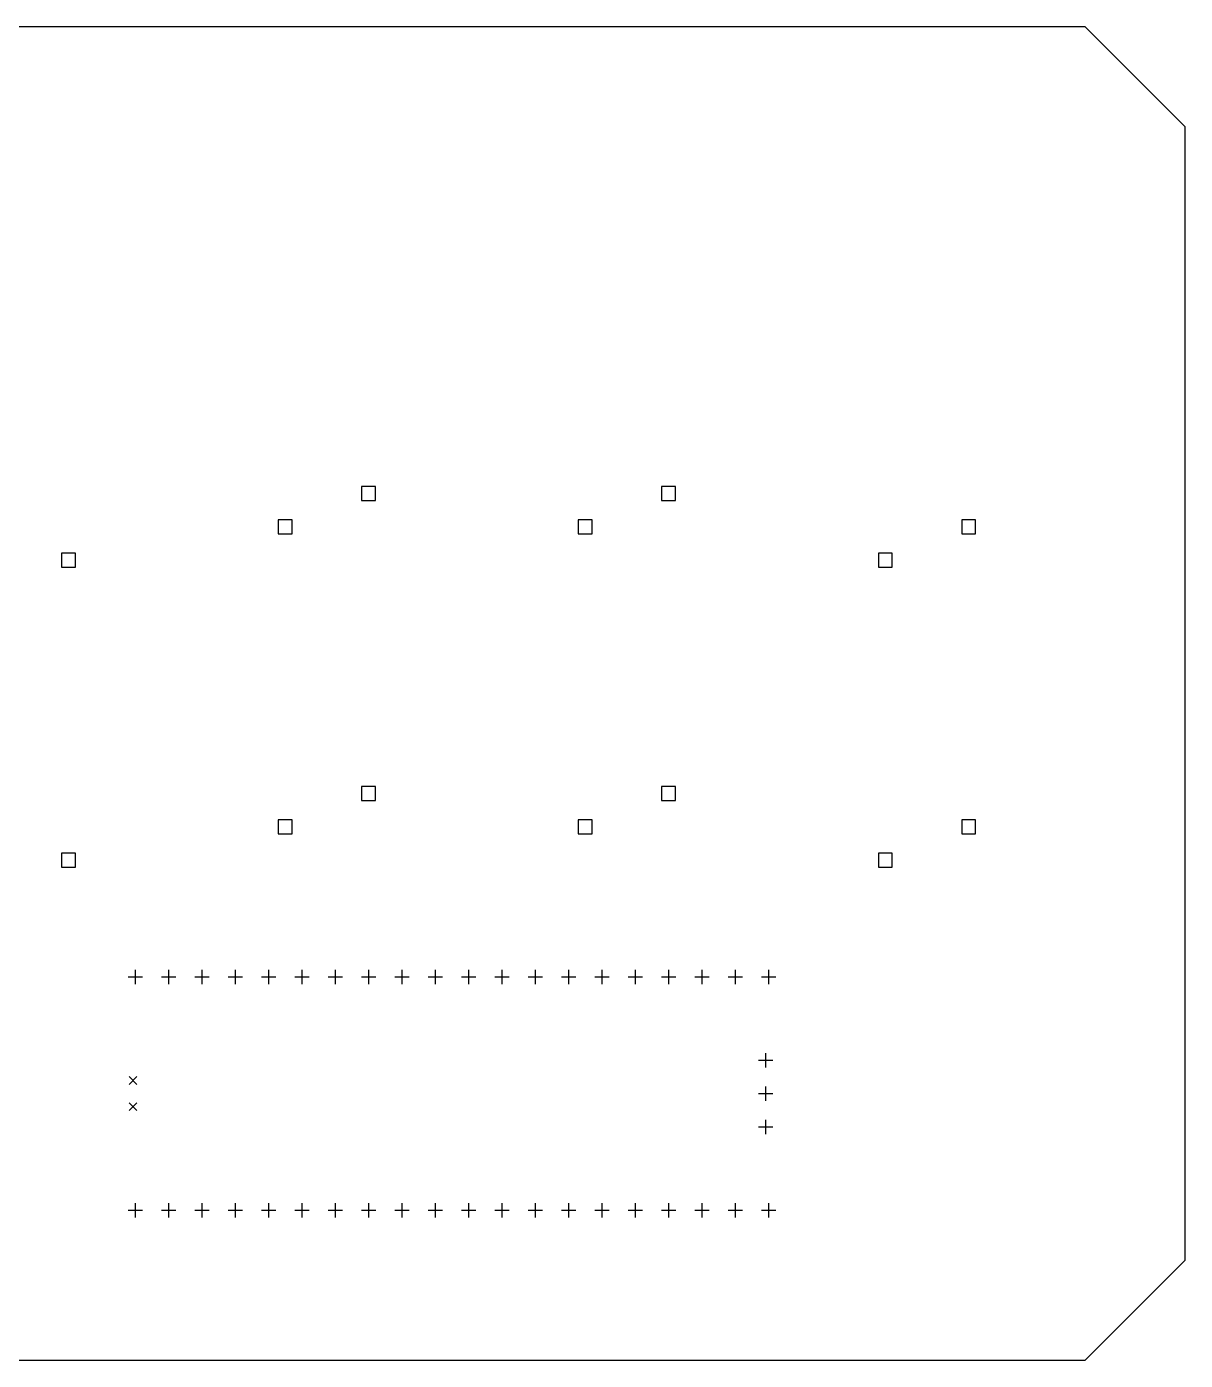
# Model space of a CAD drawing. Extents: x 77 to 254, y -153 to -33.
# Drawn here: x 165.7 to 254, y -137.2 to -35.6 of the extents above; entities that cross this region are included whole.
import ezdxf

# ---------------------------------------------------------------- set-up
doc = ezdxf.new("R2010")
doc.units = 0
doc.layers.add('BLACK', color=7, linetype='CONTINUOUS')

msp = doc.modelspace()

# ---------------------------------------------------------------- linework, layer by layer
at = {"layer": 'BLACK', "linetype": 'CONTINUOUS'}
for p, q in [((246.38, -35.56), (160.02, -35.56)), ((254, -43.18), (246.38, -35.56)), ((254, -129.54), (254, -43.18)), ((192.3, -70.5902), (191.24, -70.5902)), ((191.24, -70.5902), (191.24, -71.6498)), ((192.3, -71.6498), (192.3, -70.5902)), ((215.16, -70.5902), (214.1, -70.5902)), ((214.1, -70.5902), (214.1, -71.6498)), ((215.16, -71.6498), (215.16, -70.5902)), ((191.24, -71.6498), (192.3, -71.6498)), ((214.1, -71.6498), (215.16, -71.6498)), ((185.95, -73.1302), (184.89, -73.1302)), ((184.89, -73.1302), (184.89, -74.1898)), ((185.95, -74.1898), (185.95, -73.1302)), ((208.81, -73.1302), (207.75, -73.1302)), ((207.75, -73.1302), (207.75, -74.1898)), ((208.81, -74.1898), (208.81, -73.1302)), ((238.02, -73.1302), (236.96, -73.1302)), ((236.96, -73.1302), (236.96, -74.1898)), ((238.02, -74.1898), (238.02, -73.1302)), ((184.89, -74.1898), (185.95, -74.1898)), ((207.75, -74.1898), (208.81, -74.1898)), ((236.96, -74.1898), (238.02, -74.1898)), ((169.44, -75.6702), (168.38, -75.6702)), ((168.38, -75.6702), (168.38, -76.7298)), ((169.44, -76.7298), (169.44, -75.6702)), ((231.67, -75.6702), (230.61, -75.6702)), ((230.61, -75.6702), (230.61, -76.7298)), ((231.67, -76.7298), (231.67, -75.6702)), ((168.38, -76.7298), (169.44, -76.7298)), ((230.61, -76.7298), (231.67, -76.7298)), ((192.3, -93.4502), (191.24, -93.4502)), ((191.24, -93.4502), (191.24, -94.5098)), ((192.3, -94.5098), (192.3, -93.4502)), ((215.16, -93.4502), (214.1, -93.4502)), ((214.1, -93.4502), (214.1, -94.5098)), ((215.16, -94.5098), (215.16, -93.4502)), ((191.24, -94.5098), (192.3, -94.5098)), ((214.1, -94.5098), (215.16, -94.5098)), ((185.95, -95.9902), (184.89, -95.9902)), ((184.89, -95.9902), (184.89, -97.0498)), ((185.95, -97.0498), (185.95, -95.9902)), ((208.81, -95.9902), (207.75, -95.9902)), ((207.75, -95.9902), (207.75, -97.0498)), ((208.81, -97.0498), (208.81, -95.9902)), ((238.02, -95.9902), (236.96, -95.9902)), ((236.96, -95.9902), (236.96, -97.0498)), ((238.02, -97.0498), (238.02, -95.9902)), ((184.89, -97.0498), (185.95, -97.0498)), ((207.75, -97.0498), (208.81, -97.0498)), ((236.96, -97.0498), (238.02, -97.0498)), ((169.44, -98.5302), (168.38, -98.5302)), ((168.38, -98.5302), (168.38, -99.5898)), ((169.44, -99.5898), (169.44, -98.5302)), ((231.67, -98.5302), (230.61, -98.5302)), ((230.61, -98.5302), (230.61, -99.5898)), ((231.67, -99.5898), (231.67, -98.5302)), ((168.38, -99.5898), (169.44, -99.5898)), ((230.61, -99.5898), (231.67, -99.5898)), ((173.99, -107.4), (173.99, -108.5)), ((176.53, -107.4), (176.53, -108.5)), ((179.07, -107.4), (179.07, -108.5)), ((181.61, -107.4), (181.61, -108.5)), ((184.15, -107.4), (184.15, -108.5)), ((186.69, -107.4), (186.69, -108.5)), ((189.23, -107.4), (189.23, -108.5)), ((191.77, -107.4), (191.77, -108.5)), ((194.31, -107.4), (194.31, -108.5)), ((196.85, -107.4), (196.85, -108.5)), ((199.39, -107.4), (199.39, -108.5)), ((201.93, -107.4), (201.93, -108.5)), ((204.47, -107.4), (204.47, -108.5)), ((207.01, -107.4), (207.01, -108.5)), ((209.55, -107.4), (209.55, -108.5)), ((212.09, -107.4), (212.09, -108.5)), ((214.63, -107.4), (214.63, -108.5)), ((217.17, -107.4), (217.17, -108.5)), ((219.71, -107.4), (219.71, -108.5)), ((222.25, -107.4), (222.25, -108.5)), ((173.44, -107.95), (174.54, -107.95)), ((175.98, -107.95), (177.08, -107.95)), ((178.52, -107.95), (179.62, -107.95)), ((181.06, -107.95), (182.16, -107.95)), ((183.6, -107.95), (184.7, -107.95)), ((186.14, -107.95), (187.24, -107.95)), ((188.68, -107.95), (189.78, -107.95)), ((191.22, -107.95), (192.32, -107.95)), ((193.76, -107.95), (194.86, -107.95)), ((196.3, -107.95), (197.4, -107.95)), ((198.84, -107.95), (199.94, -107.95)), ((201.38, -107.95), (202.48, -107.95)), ((203.92, -107.95), (205.02, -107.95)), ((206.46, -107.95), (207.56, -107.95)), ((209, -107.95), (210.1, -107.95)), ((211.54, -107.95), (212.64, -107.95)), ((214.08, -107.95), (215.18, -107.95)), ((216.62, -107.95), (217.72, -107.95)), ((219.16, -107.95), (220.26, -107.95)), ((221.7, -107.95), (222.8, -107.95)), ((222.02, -113.75), (222.02, -114.85)), ((221.47, -114.3), (222.57, -114.3)), ((173.52, -115.54), (174.12, -116.14)), ((174.12, -115.54), (173.52, -116.14)), ((221.47, -116.84), (222.57, -116.84)), ((222.02, -116.29), (222.02, -117.39)), ((173.52, -117.54), (174.12, -118.14)), ((174.12, -117.54), (173.52, -118.14)), ((222.02, -118.83), (222.02, -119.93)), ((221.47, -119.38), (222.57, -119.38)), ((173.44, -125.73), (174.54, -125.73)), ((173.99, -125.18), (173.99, -126.28)), ((175.98, -125.73), (177.08, -125.73)), ((176.53, -125.18), (176.53, -126.28)), ((178.52, -125.73), (179.62, -125.73)), ((179.07, -125.18), (179.07, -126.28)), ((181.06, -125.73), (182.16, -125.73)), ((181.61, -125.18), (181.61, -126.28)), ((183.6, -125.73), (184.7, -125.73)), ((184.15, -125.18), (184.15, -126.28)), ((186.14, -125.73), (187.24, -125.73)), ((186.69, -125.18), (186.69, -126.28)), ((188.68, -125.73), (189.78, -125.73)), ((189.23, -125.18), (189.23, -126.28)), ((191.22, -125.73), (192.32, -125.73)), ((191.77, -125.18), (191.77, -126.28)), ((193.76, -125.73), (194.86, -125.73)), ((194.31, -125.18), (194.31, -126.28)), ((196.3, -125.73), (197.4, -125.73)), ((196.85, -125.18), (196.85, -126.28)), ((198.84, -125.73), (199.94, -125.73)), ((199.39, -125.18), (199.39, -126.28)), ((201.38, -125.73), (202.48, -125.73)), ((201.93, -125.18), (201.93, -126.28)), ((203.92, -125.73), (205.02, -125.73)), ((204.47, -125.18), (204.47, -126.28)), ((206.46, -125.73), (207.56, -125.73)), ((207.01, -125.18), (207.01, -126.28)), ((209, -125.73), (210.1, -125.73)), ((209.55, -125.18), (209.55, -126.28)), ((211.54, -125.73), (212.64, -125.73)), ((212.09, -125.18), (212.09, -126.28)), ((214.08, -125.73), (215.18, -125.73)), ((214.63, -125.18), (214.63, -126.28)), ((216.62, -125.73), (217.72, -125.73)), ((217.17, -125.18), (217.17, -126.28)), ((219.16, -125.73), (220.26, -125.73)), ((219.71, -125.18), (219.71, -126.28)), ((221.7, -125.73), (222.8, -125.73)), ((222.25, -125.18), (222.25, -126.28)), ((246.38, -137.16), (254, -129.54)), ((86.36, -137.16), (246.38, -137.16))]:
    msp.add_line(p, q, dxfattribs=at)

doc.saveas('drawing.dxf')
